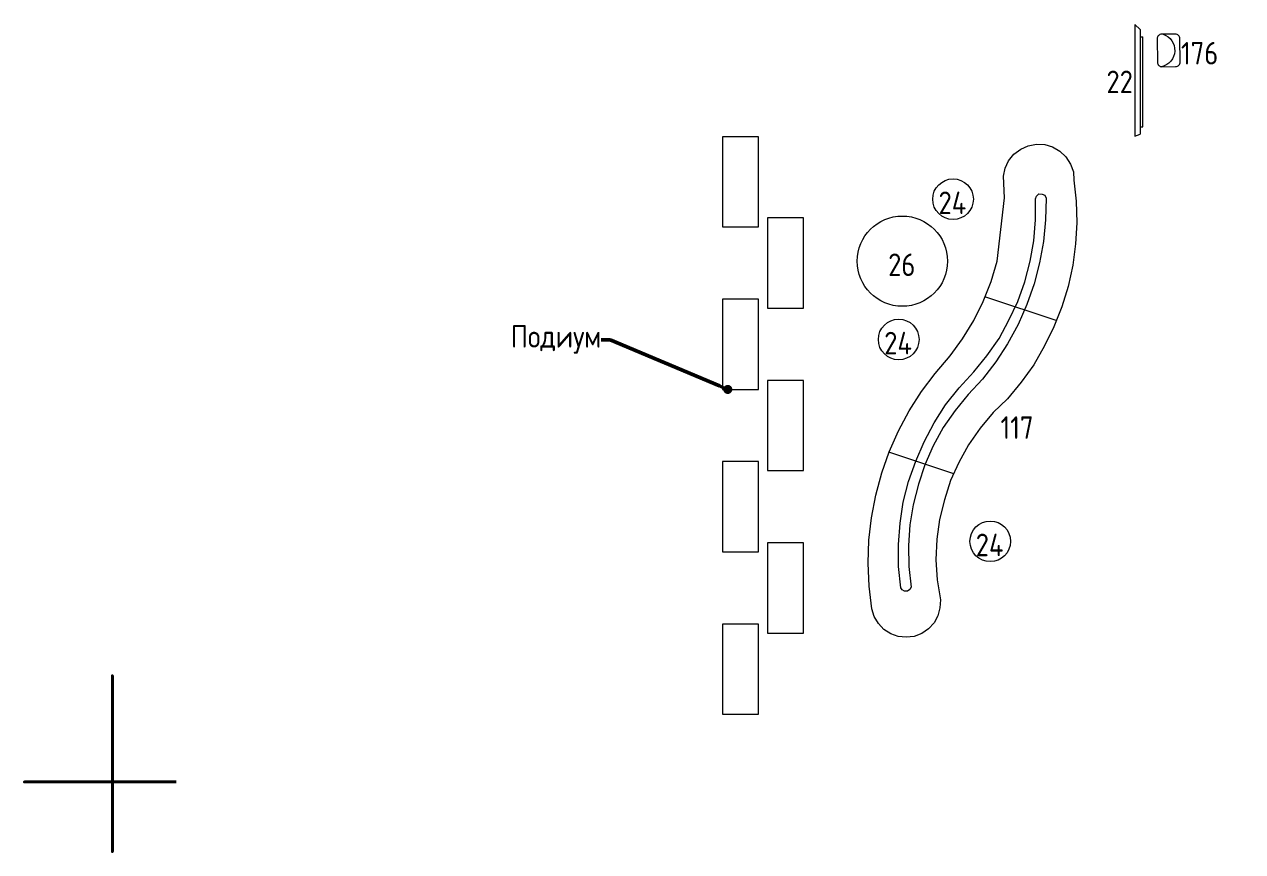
# Model space of a CAD drawing. Header units: millimetres. Extents: x 3050 to 430575, y -569542 to 36130.
# Drawn here: x 272505 to 286000, y -489599 to -480431 of the extents above; entities that cross this region are included whole.
import ezdxf
from ezdxf import colors
from ezdxf.entities.mleader import LeaderData, LeaderLine
from ezdxf.math import Vec2, Vec3

# ---------------------------------------------------------------- set-up
doc = ezdxf.new("R2010")
doc.units = ezdxf.units.MM
for name, color, linetype, lineweight in [('ТХ', 5, 'Continuous', 5), ('ТХ_КР ЗАДАНИЕ', 251, 'Continuous', 13), ('Уточнения', 210, 'Continuous', 20)]:
    doc.layers.add(name, color=color, linetype=linetype, lineweight=lineweight)
doc.layers.add('ТХ_№ПОЗ', color=7, linetype='Continuous')
doc.styles.add('GOST Common_1', font='GOST_Common.ttf', dxfattribs={"width": 0.9, "height": 350})
doc.styles.add('GOST Common_2', font='GOST_Common.ttf', dxfattribs={"width": 0.9, "height": 250})

# ---------------------------------------------------------------- blocks, each defined once
blk = doc.blocks.new('Школьный информатор')
at = {"layer": 'ТХ'}
for p, q in [((33405, 7176), (33405, 7206)), ((34405, 7206), (33405, 7206)), ((34405, 7176), (34405, 7206))]:
    blk.add_line(p, q, dxfattribs=at)
for points in [[(33268, 7119), (34508, 7119), (34485, 7176)], [(33268, 7119), (33325, 7176), (34485, 7176)]]:
    blk.add_lwpolyline(points, dxfattribs=at)
blk = doc.blocks.new('Червяк')
at = {"layer": 'ТХ'}
for p, q in [((205535, 14684), (205625, 14712)), ((205625, 14712), (205720, 14712)), ((205720, 14712), (205810, 14695)), ((205261, 14376), (205390, 14578)), ((205390, 14578), (205457, 14639)), ((205457, 14639), (205535, 14684)), ((205810, 14695), (205894, 14656)), ((205894, 14656), (205966, 14600)), ((205966, 14600), (206022, 14527)), ((206022, 14527), (206061, 14443)), ((206061, 14443), (206078, 14354)), ((204791, 13850), (205261, 14376)), ((206078, 14354), (206073, 14259)), ((205535, 14169), (205563, 14186)), ((205563, 14186), (205597, 14191)), ((205597, 14191), (205625, 14169)), ((206073, 14259), (206050, 14169)), ((205401, 13979), (205535, 14169)), ((205636, 14107), (205491, 13912)), ((205625, 14169), (205642, 14141)), ((205642, 14141), (205636, 14107)), ((206000, 14091), (205888, 13884)), ((206050, 14169), (206000, 14091)), ((205250, 13800), (205401, 13979)), ((205491, 13912), (205334, 13732)), ((204606, 13704), (204791, 13850)), ((205088, 13637), (205250, 13800)), ((205888, 13884), (205754, 13688)), ((204405, 13576), (204606, 13704)), ((204908, 13486), (205088, 13637)), ((205334, 13732), (205160, 13565)), ((205754, 13688), (205608, 13503)), ((204198, 13464), (204405, 13576)), ((204455, 13604), (204948, 12932)), ((205160, 13565), (204976, 13408)), ((205608, 13503), (205446, 13329)), ((203756, 13296), (203979, 13369)), ((203979, 13369), (204198, 13464)), ((204718, 13352), (204908, 13486)), ((204976, 13408), (204780, 13268)), ((203269, 13156), (203509, 13234)), ((203509, 13234), (203756, 13296)), ((204310, 13139), (204517, 13240)), ((204517, 13240), (204718, 13352)), ((204780, 13268), (204573, 13145)), ((205446, 13329), (205267, 13167)), ((203033, 13061), (203269, 13156)), ((204091, 13061), (204310, 13139)), ((204573, 13145), (204354, 13038)), ((205267, 13167), (205082, 13022)), ((202810, 12949), (203033, 13061)), ((203632, 12949), (203867, 12999)), ((203867, 12999), (204091, 13061)), ((204354, 13038), (204130, 12949)), ((205082, 13022), (204880, 12893)), ((202390, 12675), (202591, 12820)), ((202591, 12820), (202810, 12949)), ((203185, 12792), (203403, 12882)), ((203403, 12882), (203632, 12949)), ((203672, 12831), (203453, 12770)), ((203901, 12876), (203672, 12831)), ((204130, 12949), (203901, 12876)), ((204880, 12893), (204673, 12781)), ((202591, 12815), (203033, 12210)), ((202770, 12563), (202972, 12686)), ((202972, 12686), (203185, 12792)), ((203235, 12691), (203028, 12591)), ((203453, 12770), (203235, 12691)), ((204673, 12781), (204455, 12680)), ((202194, 12512), (202390, 12675)), ((202575, 12428), (202770, 12563)), ((203028, 12591), (202832, 12473)), ((204231, 12602), (204002, 12540)), ((204455, 12680), (204231, 12602)), ((202009, 12333), (202194, 12512)), ((202395, 12272), (202575, 12428)), ((202832, 12473), (202647, 12339)), ((203565, 12451), (203353, 12372)), ((203783, 12507), (203565, 12451)), ((204002, 12540), (203783, 12507)), ((201841, 12149), (202009, 12333)), ((202647, 12339), (202468, 12188)), ((203353, 12372), (203151, 12277)), ((201690, 11947), (201841, 12149)), ((202233, 12104), (202395, 12272)), ((202468, 12188), (202311, 12025)), ((202961, 12165), (202782, 12031)), ((203151, 12277), (202961, 12165)), ((202082, 11919), (202233, 12104)), ((202311, 12025), (202166, 11846)), ((202782, 12031), (202614, 11885)), ((201550, 11734), (201690, 11947)), ((201942, 11723), (202082, 11919)), ((202614, 11885), (202463, 11723)), ((202166, 11846), (202032, 11656)), ((201427, 11510), (201550, 11734)), ((201825, 11516), (201942, 11723)), ((202032, 11656), (201920, 11454)), ((202463, 11723), (202323, 11544)), ((201399, 11427), (201427, 11510)), ((201825, 11488), (201825, 11516)), ((201836, 11460), (201825, 11488)), ((202323, 11544), (202205, 11354)), ((201394, 11337), (201399, 11427)), ((201405, 11247), (201394, 11337)), ((201864, 11443), (201836, 11460)), ((201897, 11443), (201864, 11443)), ((201920, 11454), (201897, 11443)), ((202205, 11354), (202104, 11152)), ((201438, 11163), (201405, 11247)), ((201489, 11091), (201438, 11163)), ((201556, 11035), (201489, 11091)), ((202048, 11085), (201981, 11024)), ((202104, 11152), (202048, 11085)), ((201634, 10990), (201556, 11035)), ((201724, 10968), (201634, 10990)), ((201813, 10968), (201724, 10968)), ((201903, 10984), (201813, 10968)), ((201981, 11024), (201903, 10984))]:
    blk.add_line(p, q, dxfattribs=at)
blk = doc.blocks.new('_Dot')
at = {"color": 0, "linetype": 'ByBlock', "lineweight": -2}
blk.add_line((-0.5, 0), (-1, 0), dxfattribs=at)
at = {"color": 0, "linetype": 'ByBlock', "const_width": 0.5}
blk.add_lwpolyline([(-0.25, 0, 1), (0.25, 0, 1)], format="xyb", close=True, dxfattribs=at)
blk = doc.blocks.new('Подушка для сидения')
at = {"layer": 'ТХ'}
blk.add_lwpolyline([(121393, 2182), (121393, 3182), (121793, 3182), (121793, 2182)], close=True, dxfattribs=at)
blk = doc.blocks.new('Электросушитель')
at = {"layer": 'ТХ'}
blk.add_lwpolyline([(14845, 10699), (15105, 10699, -0.414214), (15155, 10649), (15155, 10497, -0.414214), (15105, 10447), (14845, 10447, -0.414214), (14795, 10497), (14795, 10649, -0.414214)], format="xyb", close=True, dxfattribs=at)
blk.add_arc((14978, 10453), 188, 19.6167, 167.3478, dxfattribs=at)
blk = doc.blocks.new('ТХ1 4 этаж')
at = {"layer": 'ТХ'}
for centre, radius in [((482576.6, -299049.1), 225), ((482015.4, -299735.7), 500), ((481974.8, -300603.7), 225), ((482988.9, -302840.4), 225)]:
    blk.add_circle(centre, radius, dxfattribs=at)
at = {"layer": 'Уточнения', "lineweight": 40}
blk.add_lwpolyline([(473264.3, -305507.1), (473264.3, -304329.7), (473264.3, -306278.8), (473264.3, -305507.1), (472289.8, -305507.1), (473970.1, -305507.1)], dxfattribs=at)
at = {"layer": 'ТХ'}
for name, p, rotation in [('Школьный информатор', (477472.7, -263843.3), 270), ('Червяк', (324029.7, -429497.2), 35.34282975511791)]:
    blk.add_blockref(name, p, dxfattribs=dict(at, rotation=rotation))
at = {"layer": 'ТХ', "xscale": -0.9999999999999976, "rotation": 270.5591358129325}
blk.add_blockref('Электросушитель', (474538.3, -312477.7), dxfattribs=at)
at = {"layer": 'ТХ', "xscale": -1}
for p in [(601814.2, -301538.8), (602314.2, -302438.8), (601814.2, -303338.8), (602314.2, -304238.8), (601814.2, -305138.8), (602314.2, -306038.8), (601814.2, -306938.8)]:
    blk.add_blockref('Подушка для сидения', p, dxfattribs=at)
at = {"layer": 'ТХ_№ПОЗ', "char_height": 250, "width": 595, "attachment_point": 5, "line_spacing_factor": 1.139951, "style": 'GOST Common_2'}
for s, insert in [('\\pxt4.23333,8.46667,12.7,16.93333,21.16667,25.4,29.63333,33.86667,38.1,42.33333,46.56667,50.8,55.03333,59.26667,63.5,67.73333,71.96667,76.2,80.43333,84.66667,88.9,93.13333,97.36667,101.6,105.83333,110.06667,114.3,118.53333,122.76667,127,131.23333,135.46667;176', (485308.4, -297431.4)), ('\\pxt4.23333,8.46667,12.7,16.93333,21.16667,25.4,29.63333,33.86667,38.1,42.33333,46.56667,50.8,55.03333,59.26667,63.5,67.73333,71.96667,76.2,80.43333,84.66667,88.9,93.13333,97.36667,101.6,105.83333,110.06667,114.3,118.53333,122.76667,127,131.23333,135.46667;22', (484422.4, -297748.7)), ('\\pxt4.23333,8.46667,12.7,16.93333,21.16667,25.4,29.63333,33.86667,38.1,42.33333,46.56667,50.8,55.03333,59.26667,63.5,67.73333,71.96667,76.2,80.43333,84.66667,88.9,93.13333,97.36667,101.6,105.83333,110.06667,114.3,118.53333,122.76667,127,131.23333,135.46667;24', (482569.8, -299088.9)), ('\\pxt4.23333,8.46667,12.7,16.93333,21.16667,25.4,29.63333,33.86667,38.1,42.33333,46.56667,50.8,55.03333,59.26667,63.5,67.73333,71.96667,76.2,80.43333,84.66667,88.9,93.13333,97.36667,101.6,105.83333,110.06667,114.3,118.53333,122.76667,127,131.23333,135.46667;26', (482008.6, -299775.5)), ('\\pxt4.23333,8.46667,12.7,16.93333,21.16667,25.4,29.63333,33.86667,38.1,42.33333,46.56667,50.8,55.03333,59.26667,63.5,67.73333,71.96667,76.2,80.43333,84.66667,88.9,93.13333,97.36667,101.6,105.83333,110.06667,114.3,118.53333,122.76667,127,131.23333,135.46667;24', (481968, -300643.6)), ('\\pxt4.23333,8.46667,12.7,16.93333,21.16667,25.4,29.63333,33.86667,38.1,42.33333,46.56667,50.8,55.03333,59.26667,63.5,67.73333,71.96667,76.2,80.43333,84.66667,88.9,93.13333,97.36667,101.6,105.83333,110.06667,114.3,118.53333,122.76667,127,131.23333,135.46667;117', (483285.4, -301579.8)), ('\\pxt4.23333,8.46667,12.7,16.93333,21.16667,25.4,29.63333,33.86667,38.1,42.33333,46.56667,50.8,55.03333,59.26667,63.5,67.73333,71.96667,76.2,80.43333,84.66667,88.9,93.13333,97.36667,101.6,105.83333,110.06667,114.3,118.53333,122.76667,127,131.23333,135.46667;24', (482982.1, -302880.2))]:
    blk.add_mtext(s, dxfattribs=dict(at, insert=insert))
at = {"layer": 'ТХ_КР ЗАДАНИЕ', "lineweight": 0}
ml = blk.add_multileader_mtext('Standard', dxfattribs=at)
ml.set_content('Подиум', color=256, style='GOST Common_1')
ml.set_leader_properties()
ml.set_arrow_properties(name='DOT')
ml.build(insert=Vec2(0, 0))
ml.multileader.update_dxf_attribs({"dogleg_length": 100, "arrow_head_size": 100})
ctx = ml.context
ctx.base_point, ctx.char_height, ctx.arrow_head_size, ctx.landing_gap_size, ctx.plane_origin = Vec3(477735.3, -300606.2), 250, 100, 0.09, Vec3(487675.7, -300017.1)
ctx.text_align_type = 2
notes = []
notes.append((ctx, [(0, (1, 1, 0), (478780.5, -300606.2), (-1, 0), 100, [(3, [(480081.5, -301157.2)], 0, [])])]))
ctx.mtext.insert, ctx.mtext.alignment, ctx.mtext.flow_direction = Vec3(478680.4, -300443.7), 3, 5
for ctx, leaders in notes:
    for number, flags, end, landing, length, lines in leaders:
        leader = LeaderData()
        leader.index, (leader.has_last_leader_line, leader.has_dogleg_vector, leader.attachment_direction) = number, flags
        leader.last_leader_point, leader.dogleg_vector, leader.dogleg_length = Vec3(end), Vec3(landing), length
        for number, points, colour, breaks in lines:
            line = LeaderLine()
            line.index, line.vertices, line.color, line.breaks = number, Vec3.list(points), colors.encode_raw_color(colour), breaks
            leader.lines.append(line)
        ctx.leaders.append(leader)

msp = doc.modelspace()

# ---------------------------------------------------------------- block references
at = {"layer": 'Уточнения', "lineweight": 50}
msp.add_blockref('ТХ1 4 этаж', (-199784.75, -183319.8), dxfattribs=at)

doc.saveas('drawing.dxf')
